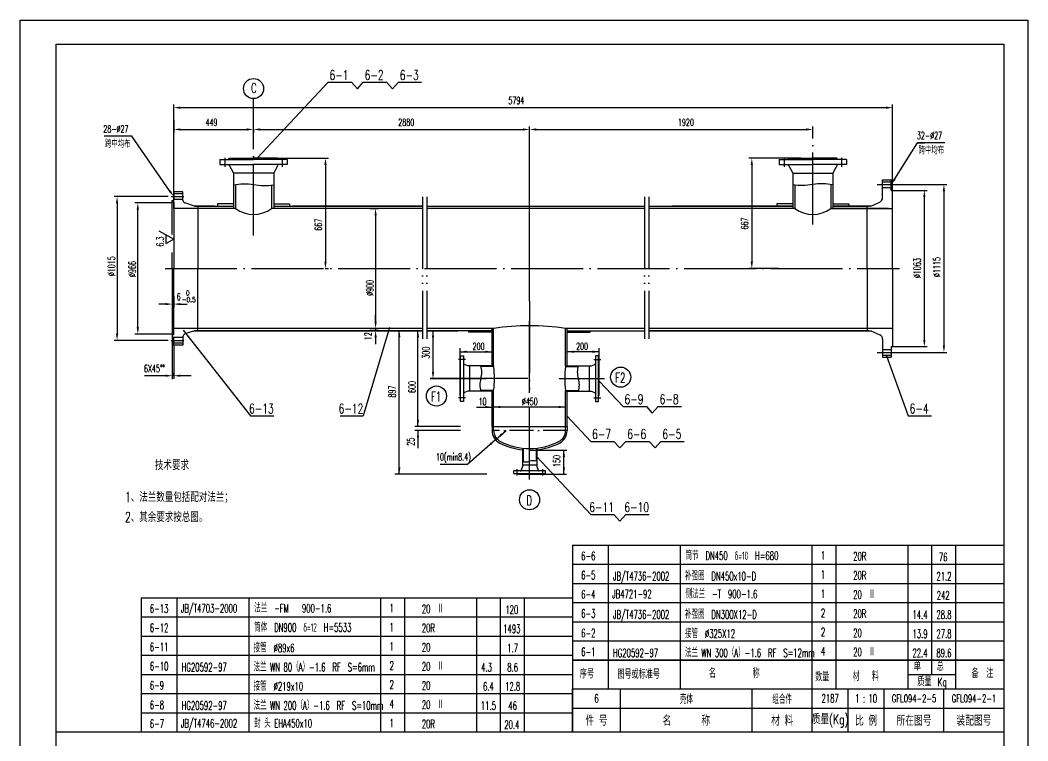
# Model space of a CAD drawing. Extents: x -242 to 1965, y 40 to 1388.
# Drawn here: x -241.7 to 178.8, y 336.5 to 637.2 of the extents above; entities that cross this region are included whole.
import ezdxf
from ezdxf.enums import TextEntityAlignment as Align

# ---------------------------------------------------------------- set-up
doc = ezdxf.new("R2010")
doc.units = 0
doc.header["$MEASUREMENT"] = 0
for name, pattern in [('DASHDOT-M', [36, 30, -3, 0, -3]), ('DASHDOT-S', [14, 10, -2, 0, -2]), ('DIVIDE-M', [39, 30, -3, 0, -3, 0, -3])]:
    doc.linetypes.add(name, pattern=pattern)
doc.layers.get('0').update_dxf_attribs({"linetype": 'CONTINUOUS'})
for name, color, linetype in [('CDR_DIM', 7, 'CONTINUOUS'), ('CDR_DWG1', 4, 'CONTINUOUS'), ('CDR_DWG2', 2, 'CONTINUOUS'), ('CDR_DWG3', 1, 'DASHDOT-M'), ('CDR_DWG4', 3, 'DIVIDE-M'), ('CDR_TEXT', 7, 'CONTINUOUS')]:
    doc.layers.add(name, color=color, linetype=linetype)
doc.styles.add('HZ', font='romans', dxfattribs={"width": 0.7, "bigfont": 'hz'})

msp = doc.modelspace()

# ---------------------------------------------------------------- linework, layer by layer
for p, q in [((-241.74, 43.17), (-241.74, 637.17)), ((-241.74, 637.17), (178.76, 637.17)), ((178.76, 637.17), (178.76, 43.17)), ((-142.9, 579.56), (-113.23, 611.26)), ((-113.23, 611.26), (-103.53, 611.26)), ((-103.53, 611.26), (-101.03, 608.52)), ((-101.03, 608.52), (-98.58, 611.26)), ((-98.58, 611.26), (-88.88, 611.26)), ((-88.88, 611.26), (-86.38, 608.52)), ((-86.38, 608.52), (-83.92, 611.26)), ((-83.92, 611.26), (-74.22, 611.26)), ((-177.65, 595.3), (-177.65, 601.91)), ((-144.35, 591.56), (-144.35, 604.41)), ((122.35, 566.16), (122.35, 601.91)), ((-174.85, 600.66), (119.55, 600.66)), ((-177.65, 558.56), (-177.65, 595.3)), ((-177.65, 595.3), (-177.65, 590.31)), ((-195.37, 588.78), (-206.72, 588.78)), ((-195.01, 588.78), (-195.37, 588.78)), ((-179.25, 565.84), (-195.19, 588.78)), ((-174.85, 591.56), (-147.15, 591.56)), ((-144.35, 584), (-144.35, 592.81)), ((-144.35, 591.56), (-144.35, 592.81)), ((-141.55, 591.56), (-31.96, 591.56)), ((-29.16, 519.85), (-29.16, 592.81)), ((-26.36, 591.56), (86.25, 591.56)), ((89.05, 587.81), (89.05, 592.81)), ((122.35, 577.1), (122.35, 590.06)), ((123.24, 570.92), (132.77, 586.02)), ((132.77, 586.02), (135.57, 586.02)), ((144.12, 586.02), (132.77, 586.02)), ((-134.34, 579.56), (-113.08, 579.56)), ((-114.33, 576.76), (-114.33, 536.36)), ((84.04, 579.56), (62.33, 579.56)), ((63.58, 576.76), (63.58, 536.36)), ((123.85, 568.56), (144.99, 568.56)), ((-179.92, 563.54), (-202.55, 563.54)), ((122.35, 566.16), (136.81, 566.16)), ((143.74, 565.76), (143.74, 501.36)), ((-201.3, 560.74), (-201.3, 506.37)), ((-178.25, 560.96), (-193.89, 560.96)), ((135.56, 563.36), (135.56, 503.76)), ((-192.64, 508.96), (-192.64, 558.16)), ((-95.8, 558.56), (-92.16, 558.56)), ((-93.41, 555.76), (-93.41, 511.36)), ((-183.9, 549.32), (-177.65, 545.72)), ((-180.77, 543.91), (-180.77, 547.52)), ((-177.65, 545.72), (-180.77, 543.91)), ((-114.42, 533.56), (-113.08, 533.56)), ((74.83, 533.56), (62.33, 533.56)), ((-177.65, 521.94), (-177.65, 517.44)), ((-181.05, 518.69), (-183.85, 518.69)), ((-178.25, 518.83), (-178.25, 517.44)), ((-177.65, 518.69), (-178.25, 518.69)), ((-177.65, 518.69), (-178.25, 518.69)), ((-174.85, 518.69), (-172.05, 518.69)), ((-93.41, 511.36), (-93.41, 514.16)), ((-87.6, 508.91), (-98.55, 472.03)), ((-178.25, 506.16), (-193.89, 506.16)), ((-178.25, 505.53), (-178.25, 487.39)), ((-173.76, 507.84), (-145.63, 472.03)), ((-95.8, 508.56), (-92.16, 508.56)), ((-93.41, 507.56), (-94.66, 507.56)), ((-93.41, 508.56), (-93.41, 507.56)), ((-93.41, 508.56), (-93.41, 507.56)), ((-93.41, 504.76), (-93.41, 501.96)), ((-83.52, 447.79), (-83.52, 507.62)), ((-75.75, 467.62), (-75.75, 507.62)), ((-69.45, 490.42), (-69.45, 507.62)), ((-179.92, 503.57), (-202.55, 503.57)), ((-177.65, 501.53), (-177.65, 490.06)), ((122.35, 500.96), (136.81, 500.96)), ((-58.16, 494.69), (-58.16, 500.24)), ((-58.16, 498.81), (-44.82, 498.81)), ((-0.16, 498.81), (-13.49, 498.81)), ((-0.16, 494.69), (-0.16, 500.24)), ((119.82, 497.07), (128.84, 472.03)), ((123.85, 498.56), (144.99, 498.56)), ((-181.05, 488.81), (-189.84, 488.81)), ((-177.65, 488.81), (-178.25, 488.81)), ((-177.65, 488.81), (-178.25, 488.81)), ((-177.65, 490.06), (-177.65, 487.56)), ((-177.65, 488.81), (-177.65, 490.06)), ((-170.43, 488.81), (-174.85, 488.81)), ((-29.88, 487.62), (-70.7, 487.62)), ((-47.35, 487.56), (-70.7, 487.56)), ((0.03, 486.43), (9.86, 475.92)), ((-51.38, 475.74), (-44.85, 475.74)), ((-14.16, 475.74), (-44.16, 475.74)), ((9.86, 475.92), (19.56, 475.92)), ((19.56, 475.92), (22.06, 473.18)), ((22.06, 473.18), (24.52, 475.92)), ((24.52, 475.92), (34.22, 475.92)), ((-145.63, 472.03), (-135.93, 472.03)), ((-108.25, 472.03), (-98.55, 472.03)), ((-13.49, 471.91), (-3.66, 461.41)), ((128.84, 472.03), (138.54, 472.03)), ((-58.02, 467.62), (-77, 467.62)), ((-58.02, 465.96), (-77.08, 465.96)), ((-75.75, 465.9), (-75.75, 458.53)), ((-3.66, 461.41), (6.04, 461.41)), ((6.04, 461.41), (8.54, 458.67)), ((8.54, 458.67), (11, 461.41)), ((11, 461.41), (20.7, 461.41)), ((20.7, 461.41), (23.2, 458.67)), ((23.2, 458.67), (25.65, 461.41)), ((25.65, 461.41), (35.35, 461.41)), ((-29.16, 457.71), (-13.62, 457.71)), ((-26.19, 454.96), (-3.66, 430.88)), ((-14.84, 447.79), (-14.84, 457.71)), ((-24.56, 447.79), (-13.74, 447.79)), ((-3.66, 430.88), (6.04, 430.88)), ((6.04, 430.88), (8.54, 428.14)), ((8.54, 428.14), (11, 430.88)), ((11, 430.88), (20.7, 430.88)), ((-11.23, 418.14), (168.76, 418.14)), ((138.76, 378.14), (138.76, 418.14)), ((-11.23, 410.14), (168.76, 410.14)), ((-11.23, 402.14), (168.76, 402.14)), ((-191.23, 396.17), (-11.23, 396.17)), ((-41.23, 340.17), (-41.23, 396.17)), ((-11.23, 394.14), (168.76, 394.14)), ((-191.23, 388.17), (-11.23, 388.17)), ((-11.23, 386.14), (168.76, 386.14)), ((-191.23, 380.17), (-11.23, 380.17)), ((-11.23, 378.14), (168.76, 378.14)), ((-11.23, 378.14), (168.76, 378.14)), ((138.76, 370.14), (138.76, 378.14)), ((-191.23, 372.17), (-11.23, 372.17)), ((-11.23, 370.14), (168.76, 370.14)), ((168.76, 370.14), (-11.23, 370.14)), ((138.76, 364.14), (138.76, 370.14)), ((-191.23, 364.17), (-11.23, 364.17)), ((-11.24, 340.14), (-11.24, 358.14)), ((-11.24, 340.14), (-11.24, 358.14)), ((-191.23, 356.17), (-11.23, 356.17)), ((-11.24, 350.14), (168.76, 350.14)), ((-11.23, 350.14), (168.76, 350.14)), ((-191.23, 348.17), (-11.23, 348.17)), ((-191.23, 348.17), (-11.23, 348.17)), ((-226.74, 340.17), (168.76, 340.17))]:
    msp.add_line(p, q)
at = {"extrusion": (0, 0, -1), "flags": 128}
msp.add_lwpolyline([(152.75, 568.42), (150.65, 568.7), (149.59, 568.81), (148.54, 568.88), (147.49, 568.9), (146.44, 568.85), (145.39, 568.75), (144.35, 568.61), (142.25, 568.31), (141.2, 568.19), (140.15, 568.12), (139.1, 568.12), (138.05, 568.18), (135.95, 568.42)], dxfattribs=at)
at = {"flags": 128}
msp.add_lwpolyline([(97.45, 568.42), (95.34, 568.7), (94.29, 568.81), (93.24, 568.88), (92.19, 568.9), (91.14, 568.85), (90.09, 568.75), (89.04, 568.61), (86.95, 568.31), (85.9, 568.19), (84.85, 568.12), (83.8, 568.12), (82.75, 568.18), (80.65, 568.42)], dxfattribs=at)
for points in [[(-174.85, 601.12), (-174.85, 600.19), (-177.65, 600.66)], [(119.55, 601.12), (119.55, 600.19), (122.35, 600.66)], [(-174.85, 592.02), (-174.85, 591.09), (-177.65, 591.56)], [(-147.15, 592.02), (-147.15, 591.09), (-144.35, 591.56)], [(-141.55, 592.02), (-141.55, 591.09), (-144.35, 591.56)], [(-31.96, 592.02), (-31.96, 591.09), (-29.16, 591.56)], [(-26.36, 592.02), (-26.36, 591.09), (-29.16, 591.56)], [(86.25, 592.02), (86.25, 591.09), (89.05, 591.56)], [(-114.8, 576.76), (-113.87, 576.76), (-114.33, 579.56)], [(63.11, 576.76), (64.05, 576.76), (63.58, 579.56)], [(123.64, 570.68), (122.85, 571.17), (121.75, 568.56)], [(143.27, 565.76), (144.2, 565.76), (143.74, 568.56)], [(-200.83, 560.74), (-201.76, 560.74), (-201.3, 563.54)], [(-178.86, 566.11), (-179.63, 565.57), (-177.65, 563.54)], [(135.09, 563.36), (136.03, 563.36), (135.56, 566.16)], [(-192.18, 558.16), (-193.11, 558.16), (-192.64, 560.96)], [(-93.88, 555.76), (-92.95, 555.76), (-93.41, 558.56)], [(-114.8, 536.36), (-113.87, 536.36), (-114.33, 533.56)], [(63.11, 536.36), (64.05, 536.36), (63.58, 533.56)], [(-181.05, 519.16), (-181.05, 518.23), (-178.25, 518.69)], [(-174.85, 519.16), (-174.85, 518.23), (-177.65, 518.69)], [(-174.85, 519.16), (-174.85, 518.23), (-177.65, 518.69)], [(-192.18, 508.96), (-193.11, 508.96), (-192.64, 506.16)], [(-93.88, 511.36), (-92.95, 511.36), (-93.41, 508.56)], [(-93.88, 511.36), (-92.95, 511.36), (-93.41, 508.56)], [(-200.83, 506.37), (-201.76, 506.37), (-201.3, 503.57)], [(-93.88, 504.76), (-92.95, 504.76), (-93.41, 507.56)], [(-83.99, 504.82), (-83.06, 504.82), (-83.52, 507.62)], [(-76.21, 504.82), (-75.28, 504.82), (-75.75, 507.62)], [(-69.92, 504.82), (-68.99, 504.82), (-69.45, 507.62)], [(135.09, 503.76), (136.03, 503.76), (135.56, 500.96)], [(143.27, 501.36), (144.2, 501.36), (143.74, 498.56)], [(-55.36, 499.27), (-55.36, 498.34), (-58.16, 498.81)], [(-47.65, 499.27), (-47.65, 498.34), (-44.85, 498.81)], [(-10.69, 499.27), (-10.69, 498.34), (-13.49, 498.81)], [(-2.96, 499.27), (-2.96, 498.34), (-0.16, 498.81)], [(-181.05, 489.27), (-181.05, 488.34), (-178.25, 488.81)], [(-174.85, 489.27), (-174.85, 488.34), (-177.65, 488.81)], [(-69.92, 490.42), (-68.99, 490.42), (-69.45, 487.62)], [(-69.92, 490.36), (-68.99, 490.36), (-69.45, 487.56)], [(-47.62, 476.2), (-47.62, 475.27), (-44.82, 475.74)], [(-41.36, 476.2), (-41.36, 475.27), (-44.16, 475.74)], [(-16.96, 476.2), (-16.96, 475.27), (-14.16, 475.74)], [(-76.21, 470.42), (-75.28, 470.42), (-75.75, 467.62)], [(-76.21, 463.1), (-75.28, 463.1), (-75.75, 465.9)], [(-40.97, 464.88), (-40.34, 464.18), (-42.73, 462.65)], [(-45.79, 460.63), (-45.19, 459.92), (-43.36, 462.09)], [(-15.31, 454.91), (-14.37, 454.91), (-14.84, 457.71)], [(-83.99, 450.59), (-83.06, 450.59), (-83.52, 447.79)], [(-15.31, 450.59), (-14.37, 450.59), (-14.84, 447.79)]]:
    msp.add_solid(points)
at = {"layer": 'CDR_DIM'}
for p, q in [((-43.36, 462.09), (-38.97, 465.96)), ((-43.36, 462.09), (-54.93, 451.9)), ((-66.52, 451.9), (-54.93, 451.9)), ((-46.95, 447.79), (-85.38, 447.79))]:
    msp.add_line(p, q, dxfattribs=at)
at = {"layer": 'CDR_DWG1'}
for p, q in [((-226.74, 53.17), (-226.74, 627.17)), ((-226.74, 627.17), (168.76, 627.17)), ((168.76, 627.17), (168.76, 53.17)), ((-144.35, 591.56), (-144.35, 590.31)), ((-158.35, 578.96), (-144.35, 578.96)), ((-158.35, 578.96), (-158.35, 576.96)), ((-158.35, 576.96), (-144.35, 576.96)), ((-154.8, 578.96), (-154.35, 579.56)), ((-154.68, 576.96), (-152.75, 573.31)), ((-154.35, 579.56), (-144.35, 579.56)), ((-134.34, 579.56), (-144.35, 579.56)), ((-130.35, 578.96), (-144.35, 578.96)), ((-130.35, 576.96), (-144.35, 576.96)), ((-134.02, 576.96), (-135.95, 573.31)), ((-133.9, 578.96), (-134.34, 579.56)), ((-130.35, 578.96), (-130.35, 576.96)), ((75.05, 578.96), (75.05, 576.96)), ((75.05, 578.96), (89.05, 578.96)), ((75.05, 576.96), (89.05, 576.96)), ((78.6, 578.96), (79.04, 579.56)), ((78.71, 576.96), (80.65, 573.31)), ((79.04, 579.56), (89.05, 579.56)), ((99.05, 579.56), (89.05, 579.56)), ((103.05, 578.96), (89.05, 578.96)), ((103.05, 576.96), (89.05, 576.96)), ((99.38, 576.96), (97.45, 573.31)), ((99.5, 578.96), (99.05, 579.56)), ((103.05, 578.96), (103.05, 576.96)), ((-152.75, 573.31), (-152.75, 558.56)), ((-135.95, 573.31), (-152.75, 573.31)), ((-135.95, 573.31), (-135.95, 558.56)), ((80.65, 573.31), (80.65, 558.56)), ((80.65, 573.31), (97.45, 573.31)), ((97.45, 573.31), (97.45, 558.56)), ((-151.85, 568.54), (-151.85, 558.56)), ((-136.85, 568.31), (-136.85, 558.56)), ((81.55, 568.31), (81.55, 558.56)), ((96.55, 568.54), (96.55, 558.56)), ((118.15, 570.56), (121.75, 570.56)), ((118.15, 563.09), (118.15, 570.56)), ((118.15, 569.71), (121.75, 569.71)), ((121.75, 566.16), (121.75, 570.56)), ((-177.65, 565.58), (-177.65, 562.24)), ((-173.85, 565.58), (-177.65, 565.58)), ((-173.85, 564.69), (-177.65, 564.69)), ((-173.85, 562.05), (-173.85, 565.58)), ((118.15, 567.41), (121.75, 567.41)), ((121.75, 566.16), (122.35, 566.16)), ((122.35, 533.56), (122.35, 566.16)), ((-178.25, 561.9), (-177.65, 562.24)), ((-178.25, 547.67), (-178.25, 561.9)), ((-177.65, 561.26), (-178.25, 561.26)), ((-173.85, 562.39), (-177.65, 562.39)), ((-177.65, 561.26), (-177.65, 533.56)), ((-168.92, 559.56), (-172.97, 560.9)), ((-168.94, 559.56), (-152.75, 559.56)), ((-160.6, 559.56), (-168.92, 559.56)), ((-167.65, 559.56), (-167.65, 533.56)), ((-159.35, 560.56), (-159.35, 559.56)), ((-152.75, 560.56), (-159.35, 560.56)), ((-135.95, 560.56), (-129.35, 560.56)), ((-135.95, 559.56), (-73.79, 559.56)), ((-129.35, 560.56), (-129.35, 559.56)), ((-73.79, 559.56), (-128.1, 559.56)), ((-72.08, 559.56), (18.83, 559.56)), ((20.54, 559.56), (30.39, 559.56)), ((30.39, 559.56), (80.65, 559.56)), ((80.65, 559.56), (30.39, 559.56)), ((74.05, 560.56), (74.05, 559.56)), ((80.65, 560.56), (74.05, 560.56)), ((97.45, 560.56), (104.05, 560.56)), ((97.45, 559.56), (112.34, 559.56)), ((112.36, 559.56), (97.45, 559.56)), ((97.45, 559.56), (112.34, 559.56)), ((113.22, 559.56), (97.45, 559.56)), ((104.05, 560.56), (104.05, 559.56)), ((111.75, 533.56), (111.75, 559.56)), ((113.22, 559.56), (116.98, 561.27)), ((-151.85, 558.56), (-177.65, 558.56)), ((-73.79, 558.56), (-136.85, 558.56)), ((18.83, 558.56), (-72.08, 558.56)), ((30.39, 558.56), (20.54, 558.56)), ((81.55, 558.56), (30.39, 558.56)), ((96.55, 558.56), (122.35, 558.56)), ((120.55, 558.56), (96.55, 558.56)), ((-178.25, 533.56), (-178.25, 540.23)), ((-178.25, 533.56), (-178.25, 505.21)), ((-177.65, 505.85), (-177.65, 533.56)), ((-167.63, 507.76), (-167.63, 533.56)), ((111.75, 533.56), (111.75, 507.56)), ((122.35, 533.56), (122.35, 500.96)), ((-177.65, 505.85), (-178.25, 505.85)), ((-178.25, 505.21), (-177.65, 504.87)), ((-73.79, 508.56), (-177.65, 508.56)), ((-177.65, 501.53), (-177.65, 504.87)), ((-173.85, 504.72), (-177.65, 504.72)), ((-173.85, 505.06), (-173.85, 501.53)), ((-168.92, 507.56), (-172.97, 506.22)), ((-168.94, 507.56), (-73.79, 507.56)), ((-73.79, 507.56), (-168.92, 507.56)), ((-57.85, 508.56), (-72.08, 508.56)), ((-72.08, 507.56), (-59.06, 507.56)), ((-59.06, 507.56), (-72.08, 507.56)), ((-44.16, 508.56), (-62.76, 508.56)), ((-44.82, 507.56), (-61.55, 507.56)), ((-54.49, 506.96), (-54.49, 507.62)), ((-44.82, 506.96), (-54.49, 506.96)), ((-45.16, 508.56), (-44.56, 508.56)), ((-45.16, 508.56), (-44.56, 508.56)), ((-44.82, 492.92), (-44.82, 508.56)), ((-44.16, 492.62), (-44.16, 508.56)), ((-14.16, 492.92), (-14.16, 508.56)), ((18.83, 508.56), (-14.16, 508.56)), ((-13.16, 508.56), (-13.76, 508.56)), ((-13.49, 492.92), (-13.49, 508.56)), ((-13.49, 507.56), (18.83, 507.56)), ((-13.49, 506.96), (-3.82, 506.96)), ((-3.82, 506.96), (-3.82, 507.62)), ((100.15, 508.56), (20.54, 508.56)), ((20.54, 507.62), (30.39, 507.62)), ((20.54, 507.56), (30.39, 507.56)), ((99.25, 507.56), (30.39, 507.56)), ((30.39, 507.56), (99.25, 507.56)), ((122.35, 508.56), (96.55, 508.56)), ((97.45, 507.56), (113.22, 507.56)), ((112.34, 507.56), (97.45, 507.56)), ((113.22, 507.56), (116.98, 505.85)), ((-173.85, 502.42), (-177.65, 502.42)), ((-173.85, 501.53), (-177.65, 501.53)), ((118.15, 504.03), (118.15, 496.56)), ((121.75, 500.96), (121.75, 496.56)), ((121.75, 500.96), (122.35, 500.96)), ((-57.96, 497.12), (-56.69, 497.12)), ((-57.96, 478.12), (-57.96, 497.12)), ((-56.69, 497.12), (-56.69, 478.12)), ((-0.36, 497.12), (-1.62, 497.12)), ((-1.62, 497.12), (-1.62, 478.12)), ((-0.36, 478.12), (-0.36, 497.12)), ((118.15, 499.71), (121.75, 499.71)), ((118.15, 497.41), (121.75, 497.41)), ((118.15, 496.56), (121.75, 496.56)), ((-58.16, 480.56), (-58.16, 494.69)), ((-58.16, 494.69), (-57.96, 494.69)), ((-54.89, 492.92), (-56.35, 493.49)), ((-54.09, 492.92), (-54.89, 492.92)), ((-54.09, 482.32), (-54.09, 492.92)), ((-44.16, 492.92), (-54.09, 492.92)), ((-44.16, 492.62), (-49.49, 492.62)), ((-44.16, 492.92), (-44.16, 492.62)), ((-14.16, 492.92), (-14.16, 492.62)), ((-14.16, 492.92), (-4.22, 492.92)), ((-14.16, 492.62), (-8.82, 492.62)), ((-4.22, 492.92), (-3.42, 492.92)), ((-4.22, 482.32), (-4.22, 492.92)), ((-3.42, 492.92), (-1.96, 493.49)), ((-0.16, 494.69), (-0.36, 494.69)), ((-0.16, 480.56), (-0.16, 494.69)), ((-57.96, 480.56), (-58.16, 480.56)), ((-54.89, 482.32), (-56.35, 481.76)), ((-54.09, 482.32), (-54.89, 482.32)), ((-44.16, 482.32), (-54.09, 482.32)), ((-44.16, 482.62), (-49.49, 482.62)), ((-44.82, 467.62), (-44.82, 482.32)), ((-44.16, 467.62), (-44.16, 482.62)), ((-44.16, 482.32), (-44.16, 482.62)), ((-14.16, 482.32), (-14.16, 482.62)), ((-14.16, 482.62), (-8.82, 482.62)), ((-14.16, 482.32), (-4.22, 482.32)), ((-14.16, 467.62), (-14.16, 482.32)), ((-13.49, 467.62), (-13.49, 482.32)), ((-4.22, 482.32), (-3.42, 482.32)), ((-3.42, 482.32), (-1.96, 481.76)), ((-0.36, 480.56), (-0.16, 480.56)), ((-56.69, 478.12), (-57.96, 478.12)), ((-1.62, 478.12), (-0.36, 478.12)), ((-44.82, 467.62), (-44.82, 465.96)), ((-44.82, 467.62), (-13.49, 467.62)), ((-44.82, 467.62), (-13.49, 467.62)), ((-44.16, 465.96), (-44.16, 467.62)), ((-14.16, 465.96), (-14.16, 467.62)), ((-13.49, 467.62), (-13.49, 465.96)), ((-32.12, 458.62), (-32.12, 451.59)), ((-31.86, 458.59), (-31.86, 453.12)), ((-26.46, 458.59), (-26.46, 453.12)), ((-26.19, 458.62), (-26.19, 451.59)), ((-32.12, 450.92), (-32.72, 449.38)), ((-32.12, 451.59), (-32.12, 450.92)), ((-32.12, 451.59), (-26.19, 451.59)), ((-26.19, 451.59), (-26.19, 450.92)), ((-26.19, 450.92), (-25.59, 449.38)), ((-35.82, 449.12), (-35.82, 447.99)), ((-22.49, 449.12), (-35.82, 449.12)), ((-35.82, 447.99), (-22.49, 447.99)), ((-33.76, 447.99), (-33.76, 447.79)), ((-33.76, 447.79), (-24.56, 447.79)), ((-24.56, 447.79), (-24.56, 447.99)), ((-22.49, 447.99), (-22.49, 449.12)), ((-11.23, 418.14), (-11.23, 378.14)), ((3.77, 378.14), (3.77, 418.14)), ((33.76, 378.14), (33.76, 418.14)), ((88.76, 378.14), (88.76, 418.14)), ((98.76, 378.14), (98.76, 418.14)), ((128.76, 378.14), (128.76, 418.14)), ((148.76, 378.14), (148.76, 418.14)), ((-191.23, 396.17), (-191.23, 348.17)), ((-176.23, 340.17), (-176.23, 396.17)), ((-146.23, 340.17), (-146.23, 396.17)), ((-91.23, 340.17), (-91.23, 396.17)), ((-81.23, 340.17), (-81.23, 396.17)), ((-51.23, 340.17), (-51.23, 396.17)), ((-31.23, 340.17), (-31.23, 396.17)), ((-11.23, 378.14), (-11.23, 340.14)), ((3.77, 370.14), (3.77, 378.14)), ((33.76, 370.14), (33.76, 378.14)), ((88.76, 370.14), (88.76, 378.14)), ((98.76, 370.14), (98.76, 378.14)), ((128.76, 370.14), (128.76, 378.14)), ((148.76, 370.14), (148.76, 378.14)), ((3.77, 358.14), (3.77, 370.14)), ((33.76, 358.14), (33.76, 370.14)), ((88.76, 358.14), (88.76, 370.14)), ((98.76, 358.14), (98.76, 370.14)), ((128.76, 358.14), (128.76, 370.14)), ((148.76, 358.14), (148.76, 370.14)), ((128.76, 364.14), (148.76, 364.14)), ((-11.24, 358.14), (168.76, 358.14)), ((-11.24, 358.14), (168.76, 358.14)), ((8.76, 340.14), (8.76, 358.14)), ((63.76, 340.14), (63.76, 358.14)), ((88.76, 340.14), (88.76, 358.14)), ((103.76, 340.14), (103.76, 358.14)), ((118.76, 340.14), (118.76, 358.14)), ((143.76, 340.14), (143.76, 358.14)), ((-191.23, 348.17), (-191.23, 340.17))]:
    msp.add_line(p, q, dxfattribs=at)
for centre, radius, start, end in [((-172.65, 562.05), 1.2, 180.0001, 254.6446), ((116.15, 563.09), 2, 294.4721, 0), ((-144.35, 568.79), 12.69, 233.7683, 306.2317), ((89.05, 568.79), 12.69, 233.7683, 306.2317), ((-29.16, 402.95), 106.67, 81.916, 98.084), ((-172.65, 505.06), 1.2, 105.3554, 179.9999), ((116.15, 504.03), 2, 0, 65.5279), ((-56.16, 493.99), 0.533, 180, 248.7495), ((-79.13, 487.62), 35.33, 351.8648, 8.1352), ((20.82, 487.62), 35.33, 171.8648, 188.1352), ((-2.16, 493.99), 0.533, 291.2505, 0), ((-56.16, 481.26), 0.533, 111.2505, 180), ((-2.16, 481.26), 0.533, 0, 68.7495), ((-38.97, 465.96), 5.85, 180, 243.4349), ((-38.97, 465.96), 5.18, 180, 243.4349), ((-19.34, 465.96), 5.18, 296.5651, 360), ((-19.34, 465.96), 5.85, 296.5651, 360), ((-29.16, 484.84), 27.14, 242.7289, 263.7234), ((-29.16, 485.59), 27.14, 243.4349, 296.565), ((-29.16, 484.84), 27.14, 276.2766, 297.2711), ((-33.1, 449.52), 0.4, 270, 338.7495), ((-25.22, 449.52), 0.4, 201.2505, 270)]:
    msp.add_arc(centre, radius, start, end, dxfattribs=at)
at = {"layer": 'CDR_DWG2'}
for centre in [(-144.35, 608.61), (8.86, 488.2), (-68.02, 480.34), (-29.16, 437.06)]:
    msp.add_circle(centre, 4.2, dxfattribs=at)
at = {"layer": 'CDR_DWG3', "linetype": 'DASHDOT-M'}
for p, q in [((89.05, 551.91), (89.05, 592.81)), ((-144.35, 547.26), (-144.35, 584)), ((-156.35, 579.75), (-156.35, 576)), ((-132.35, 579.75), (-132.35, 576)), ((77.05, 579.75), (77.05, 576)), ((101.05, 579.75), (101.05, 576)), ((115.9, 568.56), (123.85, 568.56)), ((-178.74, 563.54), (-173.4, 563.54)), ((-181.26, 533.56), (125.16, 533.56)), ((-29.16, 519.85), (-29.16, 483.11)), ((-29.16, 445.55), (-29.16, 512.16)), ((-178.74, 503.57), (-173.4, 503.57)), ((115.9, 498.56), (123.85, 498.56)), ((-41.48, 487.62), (-60.39, 487.62)), ((-16.83, 487.62), (2.08, 487.62))]:
    msp.add_line(p, q, dxfattribs=at)
at = {"layer": 'CDR_DWG3', "linetype": 'DASHDOT-S'}
for p, q in [((-55.96, 495.62), (-58.89, 495.62)), ((-2.36, 495.62), (0.58, 495.62)), ((-55.96, 479.62), (-58.89, 479.62)), ((-2.36, 479.62), (0.58, 479.62)), ((-13.49, 465.96), (-44.82, 465.96)), ((-34.49, 449.79), (-34.49, 447.12)), ((-23.82, 449.79), (-23.82, 447.12))]:
    msp.add_line(p, q, dxfattribs=at)
at = {"layer": 'CDR_DWG4', "linetype": 'DIVIDE-M'}
for p, q in [((-73.79, 563.47), (-73.79, 504.25)), ((-72.08, 563.47), (-72.08, 504.25)), ((18.83, 563.47), (18.83, 504.25)), ((20.54, 563.47), (20.54, 504.25))]:
    msp.add_line(p, q, dxfattribs=at)
at = {"layer": 'CDR_TEXT'}
for centre, radius, start, end in [((-57.54, 490.27), 8.48, 341.79, 18.21), ((-0.77, 490.27), 8.48, 161.79, 198.21), ((-41.43, 484.97), 8.48, 161.79, 198.21), ((-16.88, 484.97), 8.48, 341.79, 18.21), ((-30.64, 457.63), 4.75, 251.79, 288.21), ((-27.67, 448.61), 4.75, 71.79, 108.21)]:
    msp.add_arc(centre, radius, start, end, dxfattribs=at)

# ---------------------------------------------------------------- texts
at = {"style": 'HZ'}
for s, height, width, p in [('5794', 3, 0.65, (-38.01, 602.16)), ('28-%%c27', 3, 0.65, (-207.05, 590.28)), ('449', 3, 0.65, (-164.42, 593.06)), ('2880', 3, 0.65, (-83.98, 593.06)), ('1920', 3, 0.65, (32.72, 593.06)), ('32-%%c27', 3, 0.65, (132.45, 587.52)), ('跨中均布', 3, 0.68, (-206.31, 584.03)), ('跨中均布', 3, 0.68, (133.18, 581.28)), ('6', 3, 0.65, (-176.41, 520.26)), ('-0.5', 2.084, 0.7, (-174.28, 519.52)), ('0', 2.08, 0.7, (-172.54, 522.27)), ('200', 3, 0.65, (-52.95, 499.59)), ('200', 3, 0.65, (-9.75, 499.59)), ('6X45%%d%%d', 3, 0.65, (-190.07, 490.31)), ('10', 3, 0.65, (-50.49, 476.52)), ('%%c450', 3, 0.65, (-32.42, 476.52)), ('10(min8.4)', 3, 0.65, (-68.26, 453.43)), ('技术要求', 4.2, 0.65, (-185.5, 449.44)), ('1、法兰数量包括配对法兰；', 4.2, 0.65, (-197.93, 436.11)), ('2、其余要求按总图。', 4.2, 0.65, (-197.93, 427.74)), ('6-6', 3.5, 0.6, (-7.63, 411.84)), ('筒节  DN450  δ=10  H=680', 3.5, 0.6, (35.9, 411.97)), ('20R', 3.5, 0.6, (105.87, 411.74)), ('6-5', 3.5, 0.6, (-7.63, 403.84)), ('JB/T4736-2002', 3.5, 0.6, (5.66, 403.42)), ('补强圈  DN450x10-D', 3.5, 0.6, (35.66, 403.42)), ('20R', 3.5, 0.6, (105.87, 403.74)), ('侧法兰  -T  900-1.6', 3.5, 0.6, (35.9, 395.97)), ('6-4', 3.5, 0.6, (-7.63, 395.84)), ('JB4721-92', 3.5, 0.6, (5.33, 395.97)), ('20  Ⅱ', 3.5, 0.6, (105.87, 395.74)), ('6-13', 3.5, 0.6, (-187.63, 389.87)), ('JB/T4703-2000', 3.5, 0.6, (-174.66, 390)), ('法兰  -FM   900-1.6', 3.5, 0.6, (-144.09, 390)), ('20  Ⅱ', 3.5, 0.6, (-74.13, 389.77)), ('6-3', 3.5, 0.6, (-7.63, 387.84)), ('JB/T4736-2002', 3.5, 0.6, (5.66, 387.42)), ('补强圈  DN300X12-D', 3.5, 0.6, (35.66, 387.42)), ('20R', 3.5, 0.6, (105.87, 387.74)), ('6-12', 3.5, 0.6, (-187.63, 381.87)), ('筒体  DN900  δ=12  H=5533', 3.5, 0.6, (-144.09, 382)), ('20R', 3.5, 0.6, (-74.13, 381.77)), ('6-2', 3.5, 0.6, (-7.63, 379.66)), ('接管  %%C325X12', 3.5, 0.6, (35.66, 379.42)), ('20  ', 3.5, 0.6, (105.87, 379.74)), ('6-11', 3.5, 0.6, (-187.63, 373.87)), ('接管  %%C89x6  ', 3.5, 0.6, (-144.33, 373.45)), ('20  ', 3.5, 0.6, (-74.13, 373.77)), ('6-1', 3.5, 0.6, (-7.63, 371.84)), ('HG20592-97', 3.5, 0.6, (5.66, 371.42)), ('法兰 WN 300（A）-1.6  RF  S=12mm', 3.5, 0.6, (35.66, 371.42)), ('20  Ⅱ', 3.5, 0.6, (105.87, 371.74)), ('6-10', 3.5, 0.6, (-187.63, 365.87)), ('HG20592-97', 3.5, 0.6, (-174.33, 365.45)), ('法兰 WN 80（A）-1.6  RF  S=6mm', 3.5, 0.6, (-144.33, 365.45)), ('20  Ⅱ', 3.5, 0.6, (-74.13, 365.77)), ('序号', 3.5, 0.65, (-8.18, 362.59)), ('图号或标准号', 3.5, 0.65, (7.49, 362.4)), ('名         称', 3.5, 0.65, (45.68, 362.78)), ('单', 3.5, 0.65, (131.16, 365.79)), ('总', 3.5, 0.65, (140.69, 365.79)), ('备  注', 3.5, 0.65, (155.3, 362.75)), ('数量', 3.5, 0.65, (89.99, 361.33)), ('材   料', 3.5, 0.65, (105.64, 361.53)), ('质量', 3.5, 0.65, (132.65, 359.3)), ('Kg', 3.5, 0.65, (141.08, 359.25)), ('6-9', 3.5, 0.6, (-187.63, 357.87)), ('接管  %%C219x10  ', 3.5, 0.6, (-144.33, 357.45)), ('20  ', 3.5, 0.6, (-74.13, 357.77)), ('法兰 WN 200（A）-1.6  RF  S=10mm', 3.5, 0.6, (-144.33, 349.45)), ('20  Ⅱ', 3.5, 0.6, (-74.13, 349.77)), ('6-8', 3.5, 0.6, (-187.63, 349.69)), ('HG20592-97', 3.5, 0.6, (-174.33, 349.45)), ('6-7', 3.5, 0.6, (-187.63, 341.87)), ('JB/T4746-2002', 3.5, 0.6, (-174.66, 342)), ('封 头 EHA450x10', 3.5, 0.6, (-144.09, 342)), ('20R', 3.5, 0.6, (-74.13, 341.77))]:
    msp.add_text(s, height=height, dxfattribs=dict(at, width=width)).set_placement(p)
at = {"style": 'HZ', "width": 0.65}
for s, p in [('667', (-115.83, 549.31)), ('667', (62.08, 549.82)), ('6.3', (-181.81, 542.69)), ('%%c1015', (-202.15, 530.31)), ('%%c966', (-193.5, 529.98)), ('%%c1063', (134.06, 529.49)), ('%%c1115', (142.24, 529.98)), ('%%c900', (-94.33, 522.1)), ('12', (-95.11, 503.62)), ('300', (-70.95, 495.89)), ('897', (-85.02, 479.69)), ('600', (-76.74, 481.57)), ('25', (-77.25, 459.61)), ('150', (-16.34, 450.74))]:
    msp.add_text(s, height=3, rotation=90, dxfattribs=at).set_placement(p)
at = {"style": 'HZ'}
for s, height, width, p in [('1', 3.5, 0.6, (93.31, 413.85)), ('76', 3.5, 0.6, (143.43, 413.16)), ('1', 3.5, 0.6, (93.31, 405.85)), ('21.2', 3.5, 0.6, (143.76, 405.12)), ('1', 3.5, 0.6, (93.31, 397.85)), ('242', 3.5, 0.6, (143.43, 397.16)), ('1', 3.5, 0.6, (-86.69, 391.88)), ('120', 3.5, 0.6, (-36.57, 391.19)), ('2', 3.5, 0.6, (93.31, 389.85)), ('14.4', 3.5, 0.6, (133.76, 389.12)), ('28.8', 3.5, 0.6, (143.76, 389.12)), ('1', 3.5, 0.6, (-86.69, 383.88)), ('1493', 3.5, 0.6, (-36.57, 383.19)), ('2', 3.5, 0.6, (93.31, 381.85)), ('13.9', 3.5, 0.6, (133.76, 381.12)), ('27.8', 3.5, 0.6, (143.76, 381.12)), ('1', 3.5, 0.6, (-86.69, 375.88)), ('1.7', 3.5, 0.6, (-36.23, 375.15)), ('4', 3.5, 0.6, (93.31, 373.85)), ('22.4', 3.5, 0.6, (133.76, 373.12)), ('89.6', 3.5, 0.6, (143.76, 373.12)), ('2', 3.5, 0.6, (-86.69, 367.88)), ('4.3', 3.5, 0.6, (-47.13, 367.15)), ('8.6', 3.5, 0.6, (-36.23, 367.15)), ('2', 3.5, 0.6, (-86.69, 359.88)), ('6.4', 3.5, 0.6, (-46.33, 359.15)), ('12.8', 3.5, 0.6, (-36.23, 359.15)), ('4', 3.5, 0.6, (-86.69, 351.88)), ('6', 3.5, 0.6, (-1.24, 354.14)), ('壳体', 3.5, 0.6, (36.26, 354.14)), ('组合件', 3.5, 0.6, (76.26, 354.14)), ('2187', 3.5, 0.6, (96.26, 354.14)), ('1 : 10', 3.5, 0.6, (111.26, 354.14)), ('GFL094-2-5', 3.2, 0.65, (131.26, 354.14)), ('GFL094-2-1', 3.2, 0.65, (156.26, 354.14)), ('11.5', 3.5, 0.6, (-46.33, 351.15)), ('46', 3.5, 0.6, (-36.23, 351.15)), ('1', 3.5, 0.6, (-86.69, 343.88)), ('20.4', 3.5, 0.6, (-36.57, 343.19)), ('件 号', 4, 0.7, (-1.24, 345.14)), ('名      称', 4, 0.7, (36.26, 345.14)), ('材 料', 4, 0.7, (76.26, 345.14)), ('质量(Kg)', 4, 0.7, (96.26, 345.14)), ('比 例', 4, 0.7, (111.26, 345.14)), ('所在图号', 4, 0.7, (131.26, 345.14)), ('装配图号', 4, 0.7, (156.26, 345.14))]:
    msp.add_text(s, height=height, dxfattribs=dict(at, width=width)).set_placement(p, align=Align.MIDDLE)
at = {"layer": 'CDR_DWG1', "style": 'HZ', "width": 0.7}
for s, p in [('6-1', (-108.68, 614.27)), ('6-2', (-94.03, 614.27)), ('6-3', (-79.37, 614.27)), ('6-9', (14.41, 479)), ('6-8', (29.07, 479)), ('6-13', (-141.08, 475.1)), ('6-12', (-103.7, 475.1)), ('6-4', (133.39, 475.1)), ('6-7', (0.89, 464.49)), ('6-6', (15.55, 464.49)), ('6-5', (30.2, 464.49)), ('6-11', (0.89, 433.96)), ('6-10', (15.55, 433.96))]:
    msp.add_text(s, height=4, dxfattribs=at).set_placement(p, align=Align.MIDDLE)
at = {"layer": 'CDR_DWG2', "style": 'HZ', "width": 0.65}
for s, p in [('C', (-144.19, 606.86)), ('F2', (8.7, 485.95)), ('F1', (-68.18, 478.09)), ('D', (-29.32, 434.81))]:
    msp.add_text(s, height=4, dxfattribs=at).set_placement(p, align=Align.CENTER)

doc.saveas('drawing.dxf')
